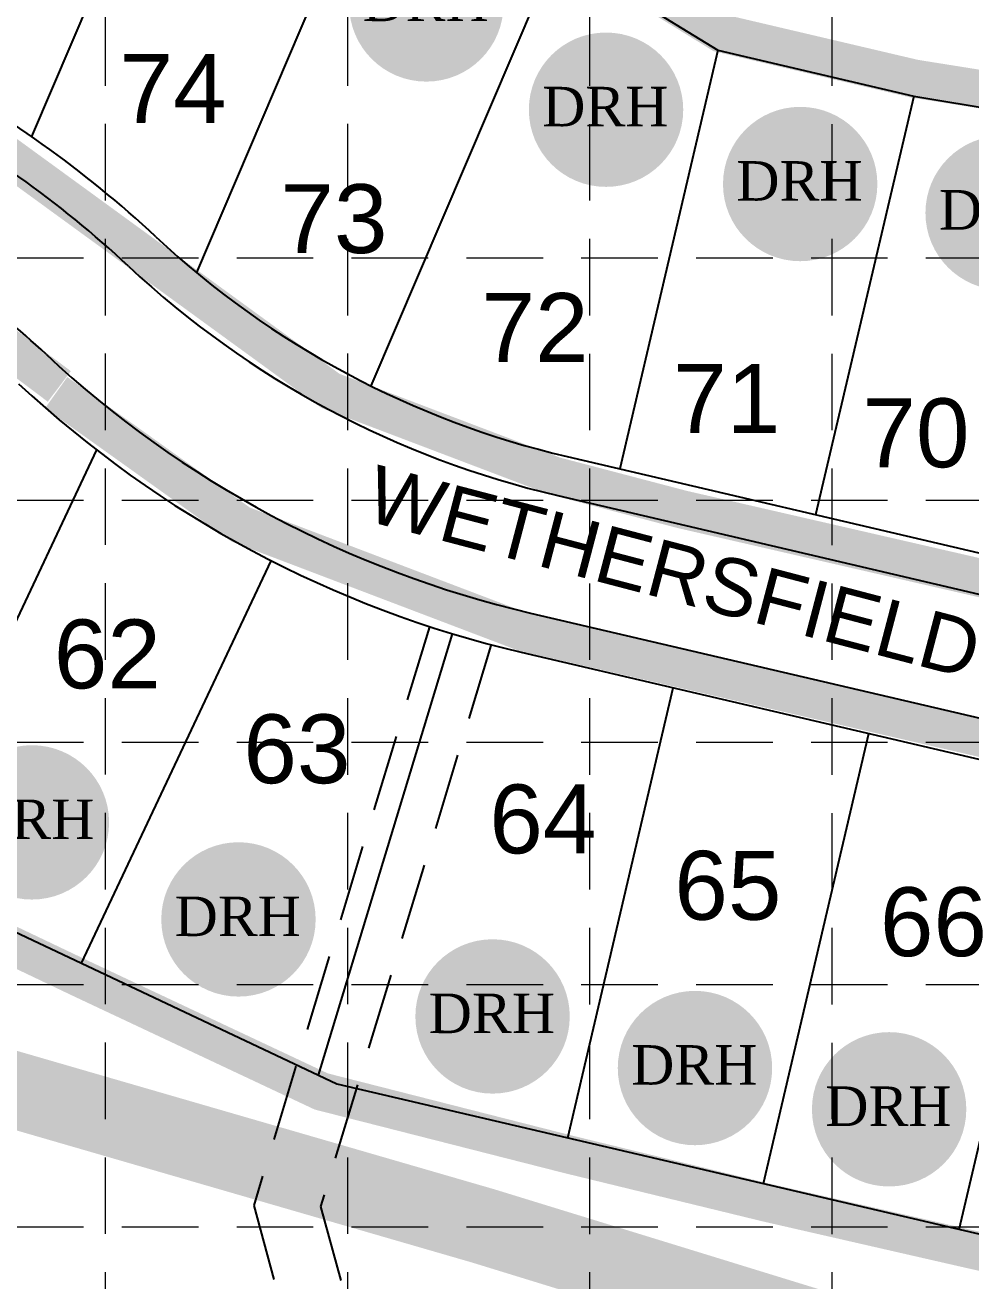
# Model space of a CAD drawing. Header units: inches. Extents: x 3312 to 5850, y 7905 to 11961.
# Drawn here: x 4433.5 to 4680.5, y 9981.8 to 10309.8 of the extents above; entities that cross this region are included whole.
import ezdxf
from ezdxf.enums import TextEntityAlignment as Align

# ---------------------------------------------------------------- set-up
doc = ezdxf.new("R2010")
doc.units = ezdxf.units.IN
doc.header["$LTSCALE"] = 80
doc.header["$MEASUREMENT"] = 0
doc.linetypes.add('DASHED2', pattern=[0.375, 0.25, -0.125])
doc.linetypes.add('HIDDEN', pattern=[0.375, 0.25, -0.125])
for name, color, linetype in [('1 LOT NUMBER', 7, 'Continuous'), ('BASE', 7, 'Continuous'), ('ECB', 84, 'Continuous'), ('ESMT', 7, 'DASHED2'), ('grid', 254, 'HIDDEN'), ('LEGEND', 7, 'Continuous'), ('LOT NUM', 7, 'Continuous'), ('LOTLINE', 7, 'Continuous'), ('PAVING', 7, 'Continuous'), ('ROW', 7, 'Continuous'), ('SILT', 200, 'Continuous')]:
    doc.layers.add(name, color=color, linetype=linetype)
doc.styles.add('DRHorton', font='dutcheb.ttf')
doc.styles.get("Standard").update_dxf_attribs({"font": 'ARIAL.TTF', "height": 25})

# ---------------------------------------------------------------- blocks, each defined once
blk = doc.blocks.new('DRHorton')
h = blk.add_hatch(color=1)
h.paths.add_polyline_path([(78.7, 25.78, 1), (40.43, 25.78, 1)])
h.paths.add_polyline_path([(42.33, 17.91), (76.5, 17.91), (76.5, 34.87), (42.33, 34.87)], flags=24)
at = {"layer": 'BASE', "color": 176, "style": 'DRHorton'}
blk.add_text('DRH', height=9.814, dxfattribs=at).set_placement((59.39, 21.64), align=Align.CENTER)

msp = doc.modelspace()

# ---------------------------------------------------------------- linework, layer by layer
at = {"color": 5, "const_width": 20}
msp.add_lwpolyline([(5514.06, 9906.34), (4744.22, 9937.31), (4553.23, 9996.1), (4333.73, 10059.77)], dxfattribs=at)
at = {"layer": 'ECB', "const_width": 10}
for points in [[(4825.04, 10142.13), (4780.65, 10142.99), (4605.21, 10183.29), (4571.75, 10192.07), (4513.27, 10214.28), (4391.96, 10302.65), (4368.17, 10323.7), (4340.34, 10331.17), (4318.63, 10327.63), (4297.33, 10325.04), (4270.85, 10326.83), (4265.28, 10329.82), (4262.49, 10336.18), (4264.79, 10360.84), (4267.4, 10372.55), (4275.89, 10399.98), (4283.52, 10424), (4287.87, 10453.34)], [(4285.31, 10284.92), (4299.61, 10282.02), (4307.92, 10278.43), (4332.55, 10261.47), (4379.08, 10258), (4396.64, 10249.94), (4442.45, 10215.44)], [(4441.64, 10213.83), (4489.88, 10179.33), (4563.76, 10151.24), (4739.11, 10110.76), (4758.51, 10097.22)]]:
    msp.add_lwpolyline(points, dxfattribs=at)
at = {"layer": 'ESMT'}
for p, q in [((4539.1, 10152.67), (4493.23, 10001.44)), ((4555.18, 10147.79), (4510.71, 10001.19)), ((4493.23, 10001.44), (4536.24, 9843.27)), ((4510.71, 10001.19), (4552.46, 9847.68))]:
    msp.add_line(p, q, dxfattribs=at)
at = {"layer": 'grid', "color": 252, "linetype": 'HIDDEN', "lineweight": 0}
for p, q in [((4454.49, 8224.02), (4454.49, 11894.2)), ((4517.77, 8224.01), (4517.77, 11894.2)), ((4581.04, 8224), (4581.04, 11894.2)), ((4644.32, 8223.99), (4644.32, 11894.2)), ((3378.79, 10249.01), (5783.3, 10249.01)), ((3378.79, 10185.74), (5783.3, 10185.74)), ((3378.79, 10122.46), (5783.3, 10122.46)), ((3378.79, 10059.18), (5783.3, 10059.18)), ((3378.79, 9995.91), (5783.3, 9995.91))]:
    msp.add_line(p, q, dxfattribs=at)
at = {"layer": 'LOTLINE'}
for p, q in [((4480.01, 10385.59), (4435.21, 10280.73)), ((4480.01, 10385.59), (4614.49, 10303.29)), ((4526.17, 10357.34), (4478.26, 10245.2)), ((4572.34, 10329.09), (4523.84, 10215.58)), ((4614.49, 10303.29), (4588.87, 10193.9)), ((4614.49, 10303.29), (4665.61, 10291.32)), ((4665.61, 10291.32), (4639.99, 10181.93)), ((4665.61, 10291.32), (4779.71, 10272)), ((4452.17, 10198.85), (4399.77, 10087.71)), ((4497.7, 10169.84), (4448.16, 10064.77)), ((4510.15, 10035.54), (4545.13, 10150.84)), ((4575.27, 10019.15), (4602.8, 10136.72)), ((4626.38, 10007.18), (4653.92, 10124.75)), ((4677.5, 9995.21), (4705.04, 10112.78)), ((4400.82, 10087.09), (4514.95, 10033.28)), ((4514.95, 10033.28), (4728.62, 9983.24))]:
    msp.add_line(p, q, dxfattribs=at)
at = {"layer": 'PAVING'}
for p, q in [((4572.69, 10186.91), (4781.35, 10138.04)), ((4565.5, 10156.24), (4739.77, 10115.43))]:
    msp.add_line(p, q, dxfattribs=at)
for centre, radius, start, end in [((4270.55, 10043.53), 278.25, 46.9473, 62.1637), ((4270.55, 10043.53), 246.75, 46.9473, 60.3236), ((4628.95, 10427.16), 246.75, 226.9473, 256.8189), ((4628.95, 10427.16), 278.25, 226.9473, 256.8189)]:
    msp.add_arc(centre, radius, start, end, dxfattribs=at)
at = {"layer": 'ROW'}
for p, q in [((4575.08, 10197.13), (4783.74, 10148.26)), ((4563.11, 10146.02), (4737.38, 10105.2))]:
    msp.add_line(p, q, dxfattribs=at)
for centre, radius, start, end in [((4270.55, 10043.53), 288.75, 46.9473, 62.1637), ((4628.95, 10427.16), 236.25, 226.9473, 256.8189), ((4628.95, 10427.16), 288.75, 226.9473, 256.8189)]:
    msp.add_arc(centre, radius, start, end, dxfattribs=at)
at = {"layer": 'SILT', "const_width": 10}
for points in [[(4819.88, 10147.43), (4819.89, 10153.12), (4842.52, 10256.27), (4779.78, 10274.76), (4717.82, 10287.56), (4665.8, 10295.85), (4615.29, 10307.71), (4573.53, 10333.46), (4527.45, 10360.56), (4480.78, 10388.08), (4432.75, 10426.36), (4406.08, 10447.44)], [(4256.08, 10146.75), (4304.58, 10133.54), (4398.23, 10084.53), (4448.33, 10060.65), (4510.85, 10031.25), (4575.44, 10014.8), (4627.39, 10002.15), (4679.18, 9990.3), (4728.48, 9979.22)]]:
    msp.add_lwpolyline(points, dxfattribs=at)

# ---------------------------------------------------------------- block references
at = {"layer": 'LEGEND', "xscale": 1.053696000000173, "yscale": 1.053695999999945, "zscale": 1.05369599999999}
for p in [(4475.55, 10288.08), (4522.49, 10260.58), (4573.2, 10241.16), (4626.08, 10233.61), (4372.53, 10074.38), (4426.48, 10049.03), (4492.85, 10023.68), (4545.72, 10010.2), (4596.43, 9999.42)]:
    msp.add_blockref('DRHorton', p, dxfattribs=at)

# ---------------------------------------------------------------- texts
at = {"layer": '1 LOT NUMBER'}
for s, p in [('74', (4458.17, 10293.29)), ('73', (4500.2, 10259.28)), ('72', (4552.73, 10230.84)), ('71', (4602.79, 10212.29)), ('70', (4652.23, 10203.32)), ('62', (4441.02, 10145.55)), ('63', (4490.53, 10120.77)), ('64', (4554.77, 10102.45)), ('65', (4603.1, 10085.11)), ('66', (4656.79, 10075.59))]:
    msp.add_text(s, height=18, dxfattribs=at).set_placement(p, align=Align.MIDDLE_LEFT)
at = {"layer": 'LOT NUM'}
msp.add_text('WETHERSFIELD CIRCLE', height=15, rotation=345.2991, dxfattribs=at).set_placement((4523.62, 10187.83), align=Align.MIDDLE_LEFT)

doc.saveas('drawing.dxf')
